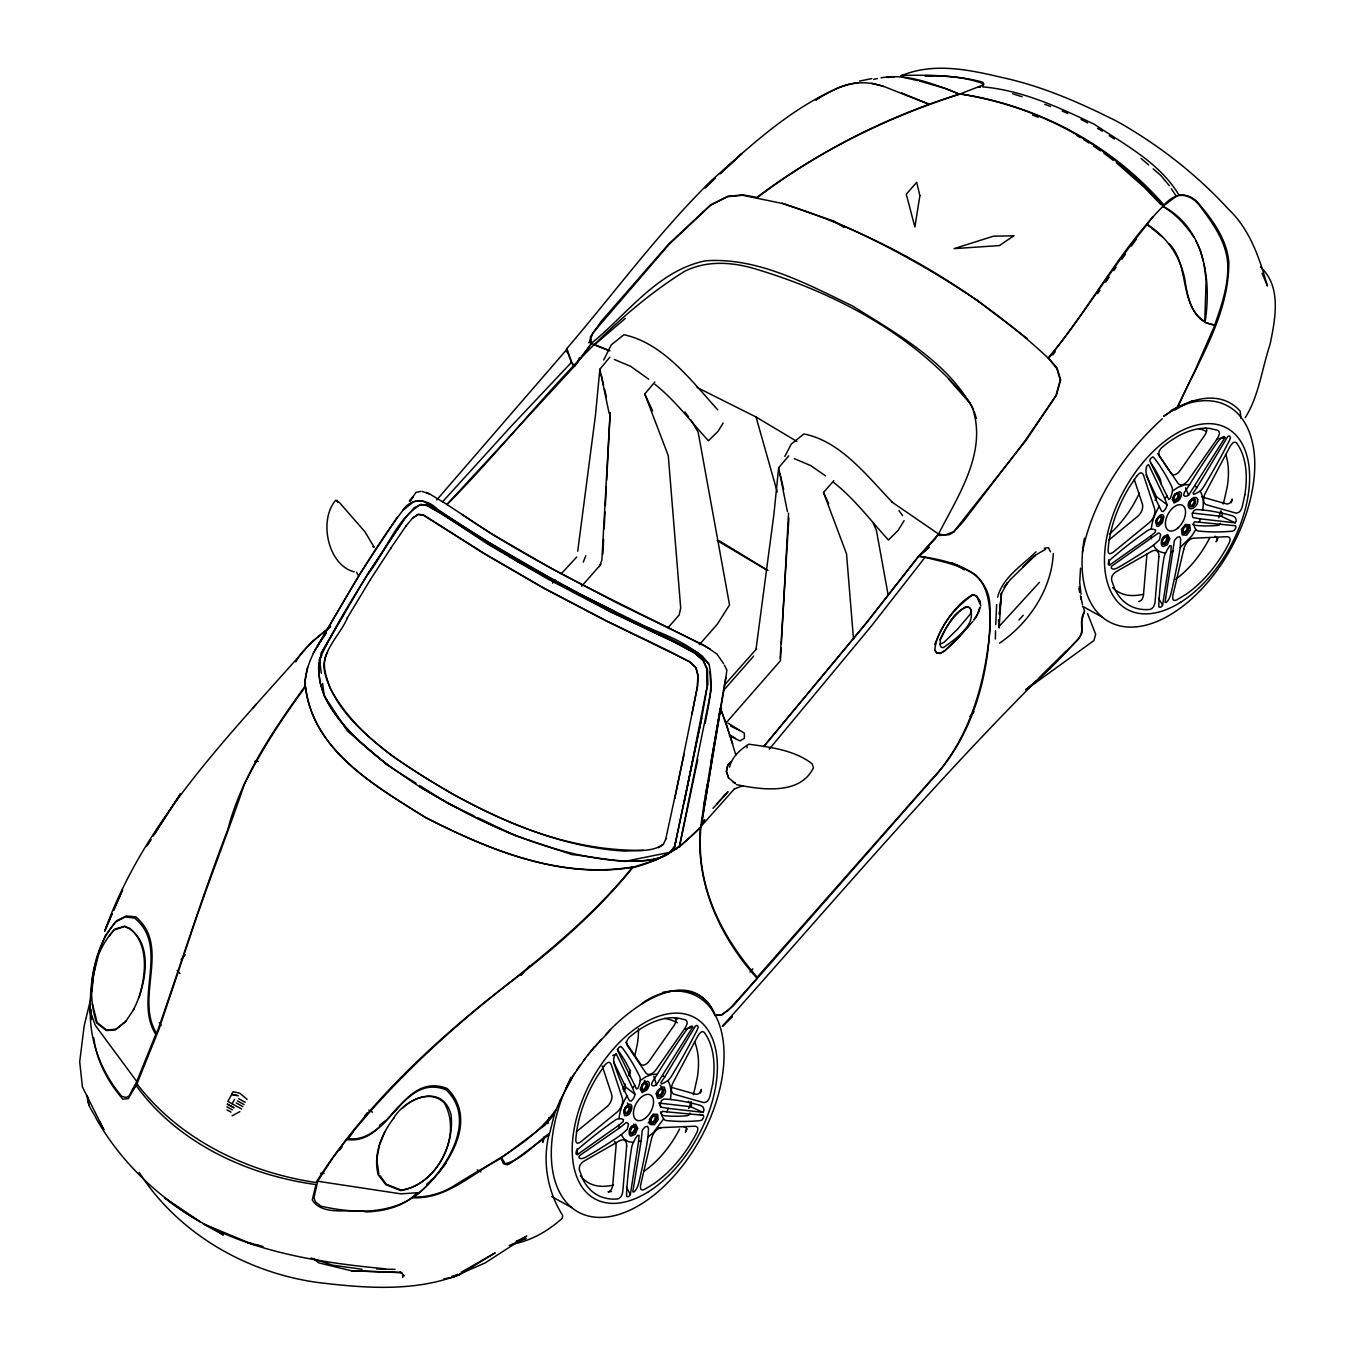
<?xml version="1.0" encoding="UTF-8"?>
<svg xmlns="http://www.w3.org/2000/svg" width="1355" height="1355" viewBox="0 0 1355 1355"><rect width="100%" height="100%" fill="white"/><g stroke="black" fill="none" stroke-linecap="round" stroke-linejoin="round"><path stroke-width="1.5" d="M995.366 639.052L995.519 630.702M88.041 1097.228C86.635 1105.511 93.444 1111.913 96.425 1119.01C120.9 1161.929 157.773 1196.871 200.218 1221.787L164.565 1197.735C226.624 1248.192 307.992 1261.539 385.379 1268.839M402.706 1277.528L402.757 1275.936M90.666 999.262L92.834 979.411M995.739 624.655L996.653 604.499M747.028 747.808L747.096 746.605M602.84 554.144L603.602 539.358M604.144 528.806L605.024 511.919M605.346 505.584L606.329 486.58M606.667 480.246L610.157 412.682L601.857 560.157L599.317 566.61M781.124 648.08L780.429 660.732L726.67 722.232M781.361 643.862L788.559 513.189M1080.528 568.202L1079.715 582.616L1081.053 594.184M780.124 658.428L788.881 518.118M90.108 1006.951L91.53 1019.536M1165.622 552.908A12.432 7.232 -61.1 0 0 1163.86 558.328A388.36 225.591 -61.1 0 0 1158.965 601.501A23.187 13.465 -61.1 0 0 1158.999 607.057L1160.591 607.192A2.845 1.643 -61.1 0 0 1162.624 605.058L1170.822 552.095L1171.245 545.896L1169.822 545.726A30.674 18.818 -67.3 0 0 1167.248 549.74L1165.639 552.908C1160.473 553.009 1155.442 549.74 1153.562 545.116A175.998 97.916 -67.5 0 0 1159.423 539.832L1160.625 534.564A9.366 5.047 -66.7 0 0 1158.389 532.989L1111.507 566.288L1111.303 568.05A7.944 4.607 -61.1 0 0 1114.301 569.015A18.97 11.026 -61.1 0 0 1118.349 567.44A560.157 325.386 -61.1 0 0 1146.652 549.91A193.443 112.363 -61.1 0 0 1153.461 545.201M1180.239 547.488L1180.256 547.268A176.031 113.075 -65.2 0 0 1180.628 538.748L1179.646 536.732L1177.376 537.258A9.366 5.894 -66.4 0 0 1174.362 540.916L1165.046 602.331L1166.282 602.365A7.944 4.607 -61.1 0 0 1169.382 598.063A18.97 11.026 -61.1 0 0 1171.211 592.694A560.157 325.386 -61.1 0 0 1178.833 556.126L1180.239 547.488L1191.621 536.14L1195.838 529.432L1194.585 527.264A30.674 20.088 -60 0 1 1193.349 523.691L1194.568 521.76L1235.489 525.774A2.845 1.643 -61.1 0 1 1235.641 528.264L1234.32 530.482A23.187 13.465 -61.1 0 1 1229.832 531.363A388.36 225.591 -61.1 0 1 1198.802 531.058A12.432 7.232 -61.1 0 1 1196.296 529.941L1195.838 529.432M638.578 1141.588L639.069 1135.439L637.646 1135.27A30.64 18.631 -66.2 0 0 635.038 1139.267L633.378 1142.401A12.432 7.232 -61.1 0 0 631.599 1147.837A388.36 225.591 -61.1 0 0 626.721 1191.011A23.187 13.465 -61.1 0 0 626.755 1196.55L628.33 1196.685A2.845 1.643 -61.1 0 0 630.363 1194.551L638.578 1141.588L641.152 1140.842L642.253 1130.493A9.383 5.827 -65.5 0 1 645.285 1126.852L647.538 1126.327L648.486 1128.309A175.625 111.025 -64.4 0 1 648.012 1136.777L646.572 1145.636A560.157 325.386 -61.1 0 1 638.95 1182.204A18.97 11.026 -61.1 0 1 637.121 1187.573A7.944 4.607 -61.1 0 1 634.038 1191.875L632.785 1191.841L641.152 1140.842M640.238 1080.545L640.254 1080.494A12.432 7.232 -61.1 0 0 639.492 1076.124A388.36 225.591 -61.1 0 0 623.334 1049.261A23.187 13.465 -61.1 0 0 620.539 1046.365L618.744 1047.652A2.845 1.643 -61.1 0 0 617.592 1050.515L636.596 1089.047L638.171 1087.913A30.64 15.989 -58.7 0 0 639.56 1083.577L640.238 1080.545L645.844 1076.785L652.314 1074.363L657.395 1074.125A193.308 112.296 -61.1 0 1 662.476 1065.843A560.157 325.386 -61.1 0 1 684.682 1032.408A18.97 11.026 -61.1 0 1 688.306 1028.106A7.944 4.607 -61.1 0 1 692.066 1026.04L692.71 1027.158L656.43 1084.83A9.383 5.369 -55.6 0 1 652.856 1085.948L651.518 1084.762L652.212 1082.12A175.591 97.865 -56 0 1 657.294 1074.261L657.395 1074.125M1172.498 491.052L1172.498 490.984A12.432 7.232 -61.1 0 0 1171.736 486.631A388.36 225.591 -61.1 0 0 1155.595 459.752A23.187 13.465 -61.1 0 0 1152.8 456.872L1150.988 458.142A2.845 1.643 -61.1 0 0 1149.836 461.005L1168.772 499.504L1170.347 498.369A30.674 15.616 -58.2 0 0 1171.77 494.05L1172.498 491.052L1178.105 487.275L1184.575 484.87L1189.639 484.616A193.308 112.296 -61.1 0 1 1194.72 476.333A560.157 325.386 -61.1 0 1 1216.926 442.899A18.97 11.026 -61.1 0 1 1220.55 438.597A7.944 4.607 -61.1 0 1 1224.327 436.547L1224.971 437.648L1188.555 495.269A9.366 5.352 -54.5 0 1 1184.947 496.353L1183.626 495.185L1184.355 492.559A176.014 97.154 -54.9 0 1 1189.555 484.751L1189.639 484.616M90.141 1005.63L89.701 1010.508L91.496 1017.605L90.904 1009.458M91.886 991.403L93.631 974.533L97.712 957.799M1053.326 553.501C1051.395 589.899 1028.767 623.181 999.448 643.252M609.835 357.195L599.859 369.221L595.438 415.494L577.721 551.214M788.779 455.822L778.634 467.746L773.959 513.884L755.988 649.485M701.467 824.941L720.487 708.157L732.682 743.709M701.297 822.858L704.888 798.315M725.789 677.534L710.799 763.559L720.267 708.394L726.229 723.435L735.765 754.938M703.059 660.342L694.793 653.229L673.926 641.948L610.665 611.969L547.454 578.839L488.545 544.659L440.697 513.02L427.232 505.364L420.778 504.382L414.207 507.786L404.722 518.559L367.798 573.809L321.321 652.941L318.527 668.117L319.899 681.921L324.201 695.674L347.354 730.989L387.53 765.236L415.985 783.207M703.533 807.682L710.46 765.626M705.159 723.265C708.851 703.821 713.628 684.055 709.004 664.357C685.207 635.376 642.558 630.007 612.003 610.19C551.79 580.262 493.085 547.166 437.496 509.26C427.316 498.792 411.243 497.149 402.858 510.361C370.338 553.416 343.984 600.807 316.816 647.351L326.081 632.954M307.45 667.49L304.689 683.36L305.434 687.053C313.124 751.093 375.589 786.34 425.131 817.302C488.681 849.975 559.683 879.192 632.548 867.369L656.396 859.832L677.568 848.315M419.982 786.882C482.465 824.534 551.163 856.377 624.841 861.39C641.542 860.594 663.069 862.593 674.434 847.586L701.619 718.523L707.547 685.105L707.496 669.455L703.279 660.105L695.013 652.975L673.892 641.576L610.631 611.596M705.244 796.3L707.395 784.206M93.461 975.549L95.409 964.692M542.83 1142.146L543.507 1138.403M691.982 714.068L697.334 686.528L697.876 675.62L695.894 667.575L689.627 661.596L606.447 621.149L543.236 588.036L484.328 553.839L423.099 515.052L418.068 514.426L412.648 518.033L406.009 525.943M674.807 798.603L697.554 686.291L698.079 675.383L695.894 667.575L689.407 661.85L669.387 651.179L606.904 621.047L543.457 587.782L484.531 553.585L423.319 514.798L418.068 514.426L412.428 518.288M684.19 753.871L665.779 839.016M697.757 759.494L679.363 847.332M674.434 847.586L701.619 718.523M684.631 800.754L707.327 685.359L707.276 669.709L702.822 660.207L695.013 652.975M979.902 607.159L976.345 616.813L973.839 619.777M979.936 607.531L979.106 611.478L973.94 619.946M543.101 1141.96L544.253 1136.489M549.334 1133.17C542.051 1161.083 547.335 1191.265 562.715 1215.537L562.24 1218.264C548.741 1230.577 531.55 1240.604 513.359 1243.975M317.714 1181.238L313.954 1197.922L315.478 1201.817L320.881 1206.153C355.45 1214.063 396.371 1215.249 423.675 1188.877C448.471 1165.198 476.74 1118.925 446.066 1089.759C401.165 1072.55 389.359 1145.771 346.575 1139.538L332.195 1158.813L317.714 1181.238L400.894 1193.857L418.864 1192.637M90.904 998.245L84.213 1025.633L79.708 1061.71L82.418 1086.964L103.878 1129.731L99.474 1121.279M547.742 1123.397L549.148 1117.672M997.619 597.182C1002.632 577.298 1022.212 565.492 1035.982 551.807M1082.408 552.196C1092.757 500.147 1123.481 454.077 1162.302 418.763M95.849 962.948L98.085 954.242M139.006 997.5C145.679 975.38 149.541 945.18 129.961 928.378L124.152 926.617L114.142 930.089C91.75 953.971 86.297 992.504 96.679 1022.974L106.249 1030.562L115.311 1029.919L125.71 1021.535L133.857 1009.221M547.606 1123.685L549.097 1118.011M668.286 1108.373L660.901 1107.17A9.383 5.979 -58.8 0 1 660.325 1103.224L661.613 1100.362L663.899 1099.074A175.625 110.636 -57.6 0 1 670.251 1099.464L676.28 1100.158A560.157 325.386 -61.1 0 1 699.874 1105.24A18.97 11.026 -61.1 0 1 702.805 1106.967A7.944 4.607 -61.1 0 1 703.889 1110.592L702.906 1112.336L668.286 1108.373L666.914 1111.845L662.392 1111.303L661.172 1113.251A30.64 19.698 -60.2 0 0 662.341 1116.706L664.052 1119.433A12.432 7.232 -61.1 0 0 666.558 1120.568A388.36 225.591 -61.1 0 0 697.571 1120.856A23.187 13.465 -61.1 0 0 702.076 1119.992L703.397 1117.773A2.845 1.643 -61.1 0 0 703.228 1115.284L699.332 1114.335M1200.53 518.88L1193.01 517.593A9.366 6.081 -58.3 0 1 1192.417 513.647L1193.721 510.784L1196.059 509.514A176.031 112.617 -56.8 0 1 1202.512 509.971L1208.524 510.666A560.157 325.386 -61.1 0 1 1232.135 515.73A18.97 11.026 -61.1 0 1 1235.049 517.458A7.944 4.607 -61.1 0 1 1236.15 521.099L1235.15 522.827L1200.53 518.88L1199.158 522.336M635.004 1054.766L637.273 1044.468A77.15 44.817 -61.1 0 0 638.459 1028.614M675.908 841.116L674.197 847.451L670.454 852.244L665.627 855.649M940.031 639.526C945.621 627.077 954.072 614.611 965.421 606.837L968.639 607.04L970.773 609.123L971.433 611.715L970.078 614.408L957.629 629.076L943.842 642.507L939.828 644.133M1241.011 418.593L1240.113 411.09C1219.077 387.649 1185.185 400.081 1163.928 416.324M554.263 1114.352L559.801 1101.039M295.78 661.934C303.537 647.622 317.561 637.561 329.943 627.196M1220.432 523.352L1219.5 524.91A16.226 9.434 -61.1 0 1 1216.367 525.52A271.847 157.908 -61.1 0 1 1194.653 525.3A8.706 5.064 -61.1 0 1 1192.891 524.521M112.042 914.219L104.758 930.987C142.698 824.518 223.321 741.676 296.948 658.682M934.696 644.59C942.419 625.231 954.581 605.16 972.687 594.54L976.532 595.946L979.377 600.062L980.004 603.483M98.779 952.413L105.063 936.051L116.547 920.79L126.184 915.946L135.737 916.861C171.272 946.18 134.23 998.33 156.672 1033.391C180.486 965.573 201.827 896.959 227.674 829.921C241.495 776.788 272.88 730.802 304.621 686.833C305.18 667.033 314.106 648.842 326.047 633.429M583.277 562.122L585.8 555.686M1084.576 611.63C1078.275 620.065 1085.762 631.701 1077.919 639.17C1061.812 657.124 1044.908 674.756 1025.955 689.763L1093.892 640.593L1095.67 634.309L1087.574 613.696M136.753 1081.476L155.808 1034.373C133.332 999.431 170.188 946.993 134.636 918.097L125.321 916.929L115.446 922.027C94.748 946.467 89.752 980.444 90.26 1011.508C89.887 1042.571 101.828 1072.754 121.764 1096.398L126.167 1097.465L129.064 1096.009L136.753 1081.476L95.358 1025.447L90.26 1011.508M384.668 1132.17L379.569 1144.653L376.758 1159.186L378.841 1174.074M603.686 360.024L611.291 344.831L623.944 334.719C663.476 343.205 691.761 381.161 717.777 409.871M104.758 930.987L111.991 913.812M113.6 909.984L122.543 890.015L113.651 910.492M577.992 361.124L579.381 357.822M729.566 767.201C732.09 756.581 740.135 749.705 748.824 744.217C770.267 747.164 794.674 750.06 812.153 763.864L813.474 767.726C800.144 795.571 760.866 789.677 736.273 784.579M133.417 1009.712C146.154 985.695 155.148 939.777 124.592 926.126L114.548 929.225L109.315 935.814M327.588 652.229C320.83 663.408 326.233 676.958 330.163 688.12C356.28 737.069 405.822 766.253 452.028 793.844C505.754 822.824 563.561 847.536 625.18 851.109C637.866 850.127 652.873 852.244 663.543 844.046M665.982 838.762L663.323 844.301L658.513 847.705M559.581 1101.293L574.655 1073.295M784.833 456.432L791.286 444.05L803.922 433.939C840.964 441.374 866.76 475.774 891.912 501.757M241.596 1109L227.894 1101.463L233.162 1091.707L239.784 1093.197L247.135 1099.413M232.128 1103.783L234.601 1099.345M679.617 1128.986L679.177 1129.799A77.15 44.817 -61.1 0 1 644.065 1171.245M1209.541 538.206L1209.1 539.019A77.15 44.817 -61.1 0 1 1175.598 579.33M565.628 1088.963L572.504 1076.564L585.343 1058.289M344.492 612.9L321.321 652.941M347.422 617.778C339.732 636.443 318.306 653.127 325.505 675.366C335.837 710.189 364.647 734.546 392.273 756.056C466.323 806.496 551.79 851.922 643.523 850.296M319.78 658.937L321.796 655.464M556.16 1109.372C531.516 1144.467 488.986 1163.301 453.62 1186.048C441.696 1193.501 427.774 1197.159 413.749 1197.142C443.712 1174.412 481.245 1122.363 447.167 1088.522C402.045 1071.043 389.85 1144.602 347.456 1138.539C394.153 1080.562 449.064 1030.003 507.702 984.289C553.246 949.838 596.556 912.084 632.717 867.691C658.75 861.34 682.547 847.146 700.349 827.109C695.454 883.799 719.742 936.847 757.038 978.31L728.905 1009.678L721.622 1014.692L714.966 1014.912C691.067 961.389 630.177 1007.188 605.482 1034.797M409.955 501.367L415.883 492.475L420.558 491.408M347.202 618.015L369.813 580.584M664.661 1077.106L695.335 1026.26A2.845 1.643 -61.1 0 1 697.469 1025.667L698.232 1027.158A23.187 13.465 -61.1 0 1 695.488 1033.255A388.36 225.591 -61.1 0 1 671.436 1076.243A12.415 7.215 -61.1 0 1 667.812 1080.629L665.119 1082.272A30.64 18.055 -55.6 0 1 661.494 1083.966L660.867 1082.628L664.661 1077.106L662.917 1075.735M1196.905 487.597L1227.596 436.767A2.845 1.643 -61.1 0 1 1229.713 436.158L1230.492 437.665A23.187 13.465 -61.1 0 1 1227.732 443.763A388.36 225.591 -61.1 0 1 1203.68 486.75A12.415 7.215 -61.1 0 1 1200.073 491.137L1197.346 492.763A30.674 18.123 -54.4 0 1 1193.67 494.423L1193.044 493.085L1196.905 487.597L1195.161 486.242M723.147 423.014L718.235 431.093L708.445 440.782C691.186 422.066 675.366 400.487 654.905 384.312M904.107 520.608L898.23 530.296L888.44 540.001C870.842 520.777 854.514 498.809 833.528 482.329M367.137 1112.845L364.461 1116.351M663.577 1118.942L653.5 1132.441L647.995 1136.997M146.459 846.57L150.947 839.524L147.627 844.809M153.2 836.001L158.823 827.194M313.208 653.364L360.193 573.555L397.235 517.22M154.453 834.206L180.605 793.624L159.941 825.432M1245.211 417.679C1259.066 395.779 1261.895 368.628 1270.075 344.356C1275.191 319.255 1282.05 286.701 1260.455 267.02M367.899 574.012C385.989 551.841 395.338 519.812 420.575 504.636L427.232 505.364M369.593 580.821L391.07 547.843M393.899 1117.977C381.551 1133.898 372.93 1154.528 378.197 1174.819L385.802 1184.66L400.741 1190.588C437.004 1184.744 462.834 1135.761 444.423 1103.139C432.516 1090.555 413.021 1097.686 402.418 1108.339M411.005 499.944L413.089 496.777L409.43 500.706M576.807 1070.01L580.042 1065.098M701.043 824.788L704.397 819.758M701.365 824.738L704.702 819.707M938.117 534.598L918.978 556.041L928.175 548.148M404.942 518.321C374.454 563.663 343.289 609.479 319.678 658.75C312.023 704.566 356.636 739.745 387.852 765.185M390.85 548.081L406.229 525.706M1097.584 293.645L1099.972 290.241M1105.714 282.06L1109.152 277.165M1113.742 270.627L1116.046 267.358M574.689 366.257L591.373 343.459L608.192 350.2M588.68 342.764L590.983 339.58M1121.906 259.144L1125.497 254.198M1131.459 245.949L1136.235 239.344M673.621 847.451L670.132 852.278L624.841 861.39M632.565 1088.031L616.288 1054.004L614.916 1055.071A7.944 4.607 -61.1 0 0 613.68 1059.966A18.97 11.026 -61.1 0 0 614.357 1064.352A560.157 325.386 -61.1 0 0 624.232 1090.098A194.121 112.77 -61.1 0 0 627.009 1095.924L627.043 1095.975A175.574 90.311 -61.3 0 0 629.567 1100.853L631.21 1101.073L633.208 1098.888A9.383 4.844 -60 0 0 635.038 1094.366L632.565 1088.031L635.004 1085.423M1164.809 498.538L1148.549 464.511L1147.16 465.561A7.944 4.607 -61.1 0 0 1145.923 470.473A18.97 11.026 -61.1 0 0 1146.601 474.86A560.157 325.386 -61.1 0 0 1156.476 500.588A194.121 112.77 -61.1 0 0 1159.27 506.414A175.981 88.024 -61.3 0 0 1161.709 511.292L1163.318 511.496L1165.3 509.294A9.366 4.709 -59.7 0 0 1167.146 504.788L1164.809 498.538L1167.248 495.913M339.715 1150.073L342.121 1146.855M348.1 1138.827L352.91 1132.39M1052.75 354.959L1055.223 351.758M566.763 349.488L436.716 499.927M438.241 1173.261L446.218 1162.946M587.884 1055.02L601.264 1039.302M583.903 1060.118L594.235 1046.822M734.546 788.712L701.009 826.364C695.352 884.493 720.166 934.611 757.174 977.209L930.834 780.209C970.248 739.22 985.492 681.768 990.268 626.603C990.031 608.683 989.54 588.358 975.786 574.96C960.576 565.069 942.386 561.698 925.042 557.328L871.587 625.79L769.234 749.196M1152.817 216.851L1147.008 224.269C1168.129 237.701 1182.288 259.195 1185.591 284.16C1188.369 301.166 1194.212 323.354 1215.029 324.827L1194.975 370.559L1176.97 407.686L1163.843 416.019M972.839 621.386L957.545 638.899L945.129 650.62L940.556 653.483L936.966 653.229L934.713 650.231C937.169 628.144 955.089 607.159 972.721 594.93L976.532 595.946L979.953 603.805M567 352.181L566.83 348.557C614.78 292.443 658.53 232.654 711.223 180.706C749.196 147.001 786.899 111.567 833.461 90.057C848.891 81.791 867.183 80.521 883.612 86.517M749.993 972.06L752.702 968.825M668.151 627.534L679.16 614.984L680.701 607.989L668.269 455.636L644.743 393.949L654.888 382.025M181.096 959.628L185.245 954.869M853.531 639.475L846.536 553.907L823.501 492.492L833.833 480.652M521.116 975.431L523.894 972.246M526.655 969.079L529.432 965.912M699.4 644.624L717.388 624.096L729.532 604.906L698.147 432.126L691.033 420.067M969.858 624.401L957.511 638.51L944.875 650.485L940.522 653.093L936.932 652.856L934.679 649.858M581.668 586.224L601.027 564.171M723.435 690.576L753.702 656.074M132.502 1089.979L137.566 1084.271M724.417 685.122L756.632 648.74M393.458 1118.468C405.365 1097.787 442.492 1082.51 450.995 1114.674C454.941 1146.228 434.616 1185.168 401.182 1190.097L386.226 1184.168L380.078 1175.767M93.766 1037.761C96.459 1060.609 107.96 1082.086 122.915 1099.227L128.335 1098.6L135.991 1085.355C177.386 1142.807 247.084 1175.192 315.986 1184.575L312.26 1199.971C323.049 1216.926 349.844 1207.932 366.358 1211.912C384.278 1211.268 404.349 1206.56 416.832 1192.942M969.926 716.405L974.059 711.731M297.389 658.191L312.04 641.66L330.569 626.433M252.521 708.36L256.163 704.312M442.746 501.604L510.632 426.825L571.437 362.412L566.39 349.048M447.015 504.399L574.147 366.544L571.437 362.412M716.795 803.888L727.703 791.879M713.018 808.342L728.025 791.828M447.048 504.483C524.859 426.402 589.815 330.586 684.394 271.44C705.159 260.871 728.973 261.786 750.975 267.646C834.003 291.647 916.014 335.058 970.57 403.417M998.466 627.128L1039.454 582.345M1018.977 619.946L1023.245 615.289M552.535 583.158L555.381 580.076M561.072 573.927L576.739 557.007M392.459 1113.353L398.031 1107.34M594.913 1046.771L610.58 1029.986M730.464 762.357L727.889 765.05L726.449 771.554L728.6 777.956L735.443 783.41M434.125 1177.495L426.791 1184.236M1036.439 680.904L1025.718 689.627M1083.339 607.226L1084.457 611.037L1081.493 621.657L1081.883 633.107L1078.275 639.492L1066.775 650.688C945.062 769.284 835.493 899.618 722.503 1026.142L732.259 1016.572L722.503 1026.142M1039.251 678.093L1066.775 650.688M715.508 178.047L705.007 187.888L712.696 180.723M720.013 173.813L741.93 153.522L720.386 173.576M730.616 762.289L727.787 764.847L726.348 771.351L728.6 777.956M594.625 344.729L625.349 318.374M402.858 510.361L413.749 501.604L420.202 500.622L424.284 501.74L486.445 540.984L547.081 576.129L579.872 594.117L696.724 651.907L702.449 656.21L709.004 664.357M549.351 1134.508L509.937 1163.657L507.244 1164.809L503.332 1163.606L501.079 1158.288C472.827 1172.922 446.727 1199.632 412.631 1197.701M929.479 547.098L918.538 556.532L866.15 623.385L763.695 746.605L866.031 623.181L918.436 556.329L925.042 557.328M1151.157 535.699L1155.307 532.142L1155.612 530.059A30.674 16.04 -65.7 0 0 1153.173 529.263L1151.276 529.161A12.432 7.232 -61.1 0 0 1147.126 530.872A388.36 225.591 -61.1 0 0 1113.082 557.244A23.187 13.465 -61.1 0 0 1108.61 561.563L1108.271 563.849A2.845 1.643 -61.1 0 0 1109.694 565.018L1151.157 535.699L1151.377 538.697M239.852 1111.625L232.078 1115.826M618.913 1125.192L623.131 1121.686L623.436 1119.62A30.64 16.345 -64.9 0 0 620.963 1118.79L619.015 1118.671A12.432 7.232 -61.1 0 0 614.882 1120.365A388.36 225.591 -61.1 0 0 580.838 1146.753A23.187 13.465 -61.1 0 0 576.366 1151.056L576.01 1153.359A2.845 1.643 -61.1 0 0 577.433 1154.528L618.913 1125.192L619.133 1128.19L579.263 1155.798L579.042 1157.543A7.944 4.607 -61.1 0 0 582.04 1158.525A18.97 11.026 -61.1 0 0 586.105 1156.933A560.157 325.386 -61.1 0 0 614.408 1139.403A193.443 112.363 -61.1 0 0 621.2 1134.694L621.301 1134.626A175.591 98.492 -66.4 0 0 627.263 1129.392L628.534 1124.142A9.383 5.115 -65.8 0 0 626.264 1122.567L619.133 1128.19M1108.729 540.137L1137.827 516.272A8.858 5.149 -61.1 0 0 1142.35 503.941L1134.22 479.365M576.349 1131.798L607.074 1106.595A8.858 5.149 -61.1 0 0 611.596 1094.264L602.23 1065.928M126.151 1021.043L115.971 1029.173L106.689 1030.071L97.103 1022.483L92.411 1003.818M1192.129 513.02L1221.431 516.374L1222.176 515.069A5.962 3.455 -61.1 0 0 1221.837 513.054M659.123 1102.716A7.114 4.133 -61.1 0 0 659.292 1103.122L690.694 1106.713L691.44 1105.409A5.962 3.455 -61.1 0 0 690.61 1102.682A14.228 8.265 -61.1 0 0 690.288 1102.377M816.049 100.016C828.684 91.869 842.861 84.484 858.003 82.807M379.468 1125.328L385.481 1120.873M757.293 197.661C818.03 151.303 887.491 117.191 960.187 94.054C1038.353 106.164 1111.202 145.442 1162.726 205.706M815.947 99.813L819.69 97.306M457.634 1274.31L452.265 1277.392L443.966 1278.815M461.208 1272.277L495.202 1252.833L459.972 1274.428L452.265 1277.392L485.141 1262.911L526.807 1236.048L516.103 1241.502M641.491 1003.92C663.899 986.338 704.414 982.697 714.949 1015.556M1173.413 551.35L1170.822 552.095M1192.485 400.623L1174.802 409.837L1177.529 407.77C1198.193 360.904 1229.188 314.851 1228.816 261.938C1226.682 238.649 1212.048 219.239 1197.38 201.997C1192.908 197.339 1186.929 194.968 1180.527 194.73L1179.07 195.239C1159.694 162.668 1124.972 144.917 1094.586 124.44C1058.933 107.265 1022.348 90.328 982.392 86.839L983.882 84.078L982.731 82.232C964.167 76.845 944.367 75.897 925.126 75.592M509.243 1245.516L526.113 1238.402L516.492 1241.299M612.731 1055.477L616.288 1054.004M1045.569 549.266L1035.745 555.008L1022.839 566.797L1035.322 555.194L1010.305 579.652L1004.123 587.376L1007.51 582.582L1001.599 593.168L999.346 614.425L1001.413 593.151L999.109 627.941L998.5 619.591M664.289 856.174C634.123 866.878 602.111 857.563 571.488 854.531M734.461 788.864L743.065 785.714M900.736 75.965C933.476 61.957 969.282 69.766 1002.497 77.608C1041.961 86.127 1079.003 102.353 1114.962 120.341L1119.721 122.848C1160.032 145.984 1196.855 174.778 1228.308 209.026C1250.157 229.706 1259.32 257.857 1267.433 285.99L1262.047 273.219M685.63 1029.038L692.71 1027.158M451.825 1276.258L459.972 1274.428C414.444 1292.399 363.97 1288.097 316.443 1282.321C245.306 1272.023 178.301 1233.372 139.108 1172.346M859.51 81.114L871.739 78.59M873.619 79.318L877.363 78.59M881.106 77.845C907.986 72.95 934.814 84.569 959.476 94.037C886.695 116.699 817.793 151.625 756.801 197.39L743.133 194.9L727.686 196.289L710.63 204.825L668.574 244.137L601.027 321.558L590.424 336.751L590.255 342.984L591.627 343.594L574.368 366.307L571.658 362.158L566.83 348.557M1219.009 438.715L1224.971 437.648M1044.282 548.233L1048.38 547.657L1050.548 551.824M715.169 1015.302L722.063 1014.844L732.835 1006.274L931.054 780.599C975.143 734.224 991.911 666.829 989.878 604.245C987.422 568.033 947.619 560.547 918.656 556.075L935.289 538.816L937.863 534.463L939.438 535.462L949.432 534.632L953.818 532.058L963.473 521.353L1025.125 440.663L1055.935 395.525L1060.237 379.959L1056.832 368.543L1048.025 357.771M1151.225 529.161L1151.276 529.161A34.502 20.037 -61.1 0 1 1159.27 506.414L1159.287 506.482M618.964 1118.671L619.015 1118.671A34.502 20.037 -61.1 0 1 627.009 1095.924M658.937 1127.699L694.624 1126.242A9.451 5.488 -61.1 0 1 697.706 1127.8A6.673 3.879 -61.1 0 1 696.25 1133.695A93.173 54.132 -61.1 0 1 653.855 1183.762L644.997 1189.097A7.554 4.387 -61.1 0 1 640.983 1189.419A9.079 5.268 -61.1 0 1 640.847 1184.016L651.501 1138.81A10.264 5.962 -61.1 0 1 661.376 1127.682M901.414 75.355C928.497 75.203 957.528 74.339 983.12 83.603L982.29 85.314L959.255 94.274L946.23 88.702L919.622 81.097M886.543 77.387L894.08 77.184M924.906 75.829L933.324 75.643M254.655 761.375L258.314 761.442M376.707 1268.958L395.084 1269.364M313.208 1258.609L318.798 1262.86L351.301 1270.753L400.843 1272.43M320.491 1173.311L324.031 1173.43M351.301 1270.753L401.927 1272.701M666.914 1111.845L703.228 1115.284M362.056 1269.262L332.805 1265.214L311.074 1258.016M633.378 1142.401L628.635 1141.74L624.028 1138.844L621.2 1134.694M420.575 504.636L427.011 505.618L440.714 513.409L517.915 561.749M258.991 1245.397L247.372 1242.62L253.402 1243.907M262.989 1246.414L252.792 1244.381L204.893 1224.514M962.694 94.24C1040.267 106.605 1112.726 145.9 1164.267 205.35L1176.919 195.781L1176.445 196.526L1171.381 188.802M901.634 76.998L917.775 80.572M421.947 491.408L429.518 493.864L442.628 501.824M664.746 1018.35L669.268 1019.485A109.298 63.482 -61.1 0 1 677.415 1022.771M614.323 359.448L630.752 366.392L648.706 379.214M794.318 458.651L810.747 465.612L825.483 475.842M871.655 83.282L883.511 86.33L929.361 104.437M354.129 571.81C327.978 565.221 318.374 520.388 335.617 500.351L339.343 502.451L364.935 531.787L374.183 547.268L372.761 546.573M237.04 1095.365L231.705 1094.4L238.328 1095.89M1201.8 496.929L1226.139 503.806A7.825 4.539 -61.1 0 0 1229.984 502.959A6.521 3.777 -61.1 0 0 1232.186 499.046A113.854 66.141 -61.1 0 1 1231.322 502.62M671.047 1087.269L695.386 1094.146A7.825 4.539 -61.1 0 0 699.231 1093.282A6.521 3.777 -61.1 0 0 701.45 1089.369A113.854 66.141 -61.1 0 1 700.569 1092.943M782.174 203.25C880.259 234.737 972.602 287.785 1048.126 357.974C1089.183 309.55 1118.417 251.607 1162.996 206.231C1204.476 228.284 1211.658 279.418 1205.137 321.796C1178.765 305.366 1189.961 265.699 1169.433 243.934M1012.659 93.766L1022.077 96.747M571.81 854.48L515.035 835.527L477.807 817.692M1198.718 428.519L1199.209 428.705A109.298 63.482 -61.1 0 1 1206.052 431.313M1032.595 115.158L1038.218 117.224M1044.79 104.318L1050.599 106.503M929.242 104.233L901.6 92.987M594.726 344.932L609.936 350.86M739.864 730.616L730.464 725.958M978.496 86.635L980.258 87.364M733.123 782.292L735.342 783.207M832.41 220.95C883.968 243.036 933.121 270.61 979.546 302.046M515.357 835.476C482.278 822.028 450.775 805.243 420.084 787.069C383.126 762.475 345.051 736.155 324.201 695.674L322.625 683.445M1062.151 110.991L1067.808 113.532M690.694 1106.713L702.906 1112.336M647.029 629.177L674.146 641.711M1221.431 516.374L1235.15 522.827M426.131 492.39L429.62 494.05M474.081 815.913L448.014 803.43L419.559 785.46M697.012 387.428L756.039 417.001L796.926 441.459M202.962 1223.717L223.389 1235.032L220.052 1232.593M610.885 611.732L517.661 561.614M238.666 1098.668L245.221 1102.293M237.447 1100.904L244.019 1104.528M236.329 1102.987L242.884 1106.612M226.912 1106.849L232.281 1109.813M226.963 1109.88L231.028 1112.133M1081.019 119.46L1087.726 122.949M729.38 735.68L739.949 740.931L744.386 738.306L744.352 733.14L728.042 723.147M975.6 299.201L1027.005 338.344M1082.543 606.278L1102.411 617.236M551.536 1196.465L571.674 1207.559M368.848 1110.135L372.54 1112.184M477.231 1169.89L480.906 1171.923M956.071 564.544L963.405 568.71M951.769 562.562L964.472 569.862M1097.601 128.386L1102.445 131.215M1076.802 135.432L1080.325 137.499M766.795 570.099L717.202 540.577M723.502 663.543L716.947 654.025L704.278 645.454L618.27 603.619L552.857 569.269L491.73 533.87L442.526 501.621M719.437 540.916L767.929 570.438M710.088 648.91C626.688 605.634 539.9 567.864 462.038 514.51M731.056 735.528L735.46 738.39M1109.237 135.602L1114.42 139.023M1083.848 139.565L1088.844 142.936M1093.841 146.323L1100.514 150.812M940.285 535.191L891.692 501.892M843.996 227.42L834.07 221.136L782.275 203.453L742.455 195.256L727.72 196.661L710.664 205.215L669.065 244.408L592.931 332.907L590.357 339.58L591.813 342.967C627.653 313.767 657.666 270.492 705.599 260.787C757.851 257.145 806.936 284.059 852.634 305.993C896.366 333.635 946.772 361.006 972.399 407.855C987.71 452.35 957.765 496.049 938.541 534.09L944.943 535.039L953.649 531.736L1025.616 440.934L1056.392 395.423L1060.694 379.84L1057.019 367.916L1048.618 358.245C1083.39 315.105 1112.082 267.358 1147.109 224.473L1162.133 236.735M1146.025 474.944L1156.408 496.675L1167.146 504.788M1103.834 153.064L1113.2 160.28M1116.334 162.668L1144.06 187.142L1160.862 204.588M613.544 1061.659L625.654 1086.998L635.021 1094.366M1141.012 158.366L1148.617 164.92M1153.173 168.85L1160.778 175.405L1169.348 185.703M177.115 970.57L180.063 973.584M400.25 1271.735L404.146 1275.902L402.706 1274.14M948.652 379.01L970.366 403.722M684.817 411.886L688.543 416.798M898.941 510.564L902.633 515.611M1193.857 237.176C1185.659 224.981 1175.666 213.853 1162.776 206.468C1176.072 190.191 1191.062 192.546 1202.021 208.806C1213.826 224.913 1225.784 241.817 1227.63 262.328C1228.985 284.076 1221.719 305.095 1214.588 325.319L1204.714 322.287L1206.136 280.079L1203.934 263.666M1157.627 453.552L1171.076 473.437A8.858 5.149 -61.1 0 0 1180.324 470.219L1204.561 435.497A7.825 4.539 -61.1 0 0 1206.814 430.297A6.521 3.777 -61.1 0 0 1205.357 427.824M625.756 1042.232L640.322 1063.76A8.858 5.149 -61.1 0 0 649.587 1060.559L673.808 1025.82A7.825 4.539 -61.1 0 0 676.06 1020.637A6.521 3.777 -61.1 0 0 674.621 1018.147A113.854 66.141 -61.1 0 1 677.551 1019.079M1158.525 598.402L1162.624 605.058M159.246 1022.517L161.16 1025.65M626.552 1187.42L630.363 1194.551M356.568 572.25L358.194 575.316M724.315 665.102L726.873 669.98L725.907 677.737L700.958 826.94L679.262 847.129L711.121 690.237L709.952 671.792M1195.703 240.343L1200.411 250.404L1203.426 261.769M644.743 393.949L652.67 410.921M823.501 492.492L828.735 503.772M971.281 404.976L973.449 409.667M873.281 523.386L876.414 530.398L888.135 594.93M337.903 502.434L336.972 500.266L337.226 501.435M1185.574 487.834L1188.555 495.269M659.292 1103.122L660.901 1107.17M974.16 411.226L976.345 418.475M653.838 1076.175L656.43 1084.83M756.039 417.001L777.279 492.001M601.264 375.149L603.602 385.023M604.533 388.97L606.413 396.88M1080.426 596.014L1081.273 599.638M86.754 1095.297L89.142 1105.561M779.989 473.657L783.647 489.426M979.648 600.57L980.834 605.837M609.157 413.394L599.859 369.221M1080.765 596.454L1082.51 604.686M787.424 511.665L778.634 467.746M1108.746 559.7L1109.694 565.018M319.458 658.987L321.304 673.266M1079.224 586.563L1079.901 592.338M1079.173 588.595L1079.579 592.389M577.213 1148.617L577.433 1154.528M707.022 669.573L707.547 685.105M625.062 1108.153A3.54 2.066 -61.1 0 1 628.991 1107.187A3.54 2.066 -61.1 0 1 626.637 1112.455A3.54 2.066 -61.1 0 1 624.316 1109.813M689.847 1112.98A1.982 1.152 -61.1 0 1 689.695 1113.691L688.763 1115.233A16.226 9.434 -61.1 0 1 685.613 1115.842A271.847 157.908 -61.1 0 1 663.899 1115.639A8.706 5.064 -61.1 0 1 661.511 1114.047A22.883 13.296 -61.1 0 1 660.529 1111.862M633.818 1126.411A3.54 2.066 -61.1 0 1 633.581 1131.357A3.54 2.066 -61.1 0 1 629.838 1131.577A3.54 2.066 -61.1 0 1 632.633 1126.479M687.171 1128.732A113.854 66.141 -61.1 0 1 685.393 1132.221A5.759 3.354 -61.1 0 0 686.189 1127.987A8.164 4.742 -61.1 0 0 683.53 1126.632M580.414 1175.7A77.15 44.817 -61.1 0 0 604.703 1186.252L605.295 1186.235A109.298 63.482 -61.1 0 0 613.561 1185.066M653.872 1115.555A3.54 2.066 -61.1 0 1 654.634 1119.687A3.54 2.066 -61.1 0 1 650.688 1121.618M651.382 1117.147A3.54 2.066 -61.1 0 1 652.602 1115.961M611.376 1191.536A113.854 66.141 -61.1 0 1 607.989 1191.858A5.759 3.354 -61.1 0 0 611.274 1189.707A8.164 4.742 -61.1 0 0 612.748 1184.981L616.051 1146.228A8.858 5.149 -61.1 0 0 614.391 1141.367M693.269 1094.721A109.298 63.482 -61.1 0 0 695.03 1087.862L697.3 1077.564A77.15 44.817 -61.1 0 0 694.488 1041.639M691.169 1101.632A109.298 63.482 -61.1 0 1 688.746 1108.559M627.28 1102.987A6.064 3.523 -61.1 0 1 628.195 1104.833M667.812 1080.629A34.603 20.088 -61.1 0 1 670.42 1099.481M650.349 1121.432A5.098 2.964 -61.1 0 1 648.537 1122.042M623.927 1091.3A2.693 1.558 -61.1 0 0 624.401 1090.589A7.114 4.133 -61.1 0 0 625.654 1086.998M644.777 1080.375A6.064 3.523 -61.1 0 1 645.268 1082.645M641.559 1085.931A3.54 2.066 -61.1 0 1 645.336 1083.187A3.54 2.066 -61.1 0 1 645.183 1087.76A3.54 2.066 -61.1 0 1 641.474 1088.929M630.566 1070.281A109.298 63.482 -61.1 0 1 628.703 1075.464M625.231 1084.068A109.298 63.482 -61.1 0 1 622.927 1089.166M650.383 1122.194A6.064 3.523 -61.1 0 1 648.232 1122.922M617.287 1049.431A16.226 9.434 -61.1 0 1 618.168 1050.582A271.847 157.908 -61.1 0 1 629.482 1069.383A8.706 5.064 -61.1 0 1 629.94 1073.16A22.883 13.296 -61.1 0 1 629.364 1076.395M688.425 1101.378A14.228 8.265 -61.1 0 1 688.831 1101.513M644.184 1081.087A5.098 2.964 -61.1 0 1 644.59 1082.984M658.022 1091.012A3.54 2.066 -61.1 0 1 661.545 1088.963A3.54 2.066 -61.1 0 1 661.579 1093.095A3.54 2.066 -61.1 0 1 658.073 1095.145M660.122 1085.321A6.064 3.523 -61.1 0 1 661.24 1086.913M633.581 1124.04A6.064 3.523 -61.1 0 1 633.835 1126.462M662.51 992.402A123.119 71.51 -61.1 0 1 716.355 1101.412A123.119 71.51 -61.1 0 1 592 1216.773A123.119 71.51 -61.1 0 1 571.082 1077.242M1160.456 516.848A3.54 2.066 -61.1 0 1 1160.117 521.167A3.54 2.066 -61.1 0 1 1156.628 522.776M1156.205 520.117A3.54 2.066 -61.1 0 1 1156.95 518.457M1164.521 536.783A3.54 2.066 -61.1 0 1 1166.113 540.594A3.54 2.066 -61.1 0 1 1161.845 542.288M1161.692 540.865A3.54 2.066 -61.1 0 1 1162.2 539.188M1217.908 538.392A113.854 66.141 -61.1 0 1 1216.146 541.881A5.759 3.354 -61.1 0 0 1216.926 537.647A8.164 4.742 -61.1 0 0 1214.808 536.326M1112.641 587.545A77.15 44.817 -61.1 0 0 1134.643 595.472L1135.236 595.455A109.298 63.482 -61.1 0 0 1143.501 594.286M1138.725 601.518A5.759 3.354 -61.1 0 0 1142.028 599.367A8.164 4.742 -61.1 0 0 1143.501 594.659L1146.787 555.889A8.858 5.149 -61.1 0 0 1146.72 553.839M1223.192 503.958A109.298 63.482 -61.1 0 0 1224.954 497.082L1227.24 486.784A77.15 44.817 -61.1 0 0 1225.801 454.569M1221.092 510.869A109.298 63.482 -61.1 0 1 1218.67 517.779M1200.073 491.137A34.603 20.088 -61.1 0 1 1202.681 509.988M1156.408 496.675A7.114 4.133 -61.1 0 1 1155.154 500.266M1109.322 534.209A77.15 44.817 -61.1 0 0 1136.472 498.979L1136.913 498.166A109.298 63.482 -61.1 0 0 1139.436 493.135M1193.433 499.267A3.54 2.066 -61.1 0 1 1192.773 504.382A3.54 2.066 -61.1 0 1 1189.216 504.043A3.54 2.066 -61.1 0 1 1192.298 499.148M1176.885 493.372A3.54 2.066 -61.1 0 1 1177.647 496.98A3.54 2.066 -61.1 0 1 1174.226 499.843A3.54 2.066 -61.1 0 1 1173.447 496.235M1174.395 494.66A3.54 2.066 -61.1 0 1 1175.649 493.61M1221.617 512.664A5.962 3.455 -61.1 0 0 1221.363 512.342A14.228 8.265 -61.1 0 0 1220.347 511.546M1150.988 463.156A271.847 157.908 -61.1 0 1 1160.219 479.06A8.706 5.064 -61.1 0 1 1160.693 482.837A22.883 13.296 -61.1 0 1 1160.591 483.633M1171.177 410.396A123.119 71.51 -61.1 0 1 1254.34 475.046A123.119 71.51 -61.1 0 1 1154.138 622.589A123.119 71.51 -61.1 0 1 1084.407 538.189M1197.752 499.453L1197.752 502.112A6.47 4.048 -55.6 0 1 1189.47 508.464C1185.862 504.771 1190.232 498.606 1194.348 497.404L1196.533 497.675L1197.752 499.385M656.21 1093.654L657.429 1098.092A6.453 3.997 -56.6 0 0 665.576 1091.656L664.357 1087.218L662.205 1086.964L657.497 1090.673L656.21 1093.654M623.842 1110.863L624.469 1115.605C629.16 1116.994 631.938 1110.423 631.87 1106.51A6.453 3.337 -62.6 0 0 625.163 1107.814L623.859 1110.829M626.654 1146.11L622.826 1191.045A9.451 5.488 -61.1 0 1 621.115 1196.516A6.673 3.879 -61.1 0 1 616.576 1199.023A93.173 54.132 -61.1 0 1 582.616 1178.748L579.635 1170.601A7.554 4.387 -61.1 0 1 579.974 1165.283A9.079 5.268 -61.1 0 1 584.361 1160.947L619.15 1140.978A10.264 5.962 -61.1 0 1 626.654 1146.11M1158.898 556.6L1155.087 601.552A9.451 5.488 -61.1 0 1 1153.376 607.006A6.673 3.879 -61.1 0 1 1148.837 609.53A93.173 54.132 -61.1 0 1 1114.86 589.256L1111.879 581.092A7.554 4.387 -61.1 0 1 1112.235 575.773A9.079 5.268 -61.1 0 1 1116.605 571.437L1151.411 551.485A10.264 5.962 -61.1 0 1 1158.898 556.6M1156.035 521.319L1156.611 526.045L1158.305 526.434L1162.353 522.776L1163.911 516.899A6.47 3.252 -62.9 0 0 1157.339 518.271L1156.035 521.285M1181.526 529.551L1182.221 534.937L1186.624 535.191L1190.384 530.093L1189.741 524.741L1185.286 524.47L1181.526 529.551M649.485 1119.162L650.112 1124.514L654.448 1124.735L658.208 1119.637L657.632 1114.318L653.245 1114.081L649.485 1119.162M919.893 195.628L914.879 226.996L906.275 194.205L916.674 182.315L919.893 195.628M940.268 639.95L940.268 645.607L941.335 647.334L943.402 647.622C955.004 639.12 977.107 625.011 970.078 608.107L967.86 606.854C953.666 610.495 946.349 627.534 940.268 639.95M712.578 1084.39L710.071 1095.839A7.554 4.387 -61.1 0 1 707.242 1101.361A9.079 5.268 -61.1 0 1 702.788 1102.343L674.57 1094.366A10.264 5.962 -61.1 0 1 673.181 1082.374L697.554 1036.524A9.451 5.488 -61.1 0 1 701.179 1032.036A6.673 3.879 -61.1 0 1 704.803 1033.171A93.173 54.132 -61.1 0 1 712.578 1084.39M1244.822 494.88L1242.332 506.347A7.554 4.387 -61.1 0 1 1239.503 511.851A9.079 5.268 -61.1 0 1 1235.049 512.851L1206.814 504.873A10.264 5.962 -61.1 0 1 1205.425 492.864L1229.798 447.031A9.451 5.488 -61.1 0 1 1233.423 442.526A6.673 3.879 -61.1 0 1 1237.064 443.661A93.173 54.132 -61.1 0 1 1244.822 494.88M1169.738 538.731L1167.366 544.744L1163.081 546.607A6.419 3.692 -67.9 0 1 1161.946 539.375L1163.606 536.495L1167.756 534.581L1169.738 538.731M637.663 1128.325L635.224 1134.304L630.905 1136.151A6.419 3.709 -66.7 0 1 629.838 1128.952L631.532 1126.107L635.732 1124.21L637.663 1128.325M1183.745 549.317L1173.108 594.506A9.079 5.268 -61.1 0 0 1173.227 599.926A7.554 4.387 -61.1 0 0 1177.241 599.604L1186.099 594.269A93.173 54.132 -61.1 0 0 1228.511 544.185A6.673 3.879 -61.1 0 0 1229.967 538.291A9.451 5.488 -61.1 0 0 1226.885 536.732L1193.62 538.172A10.264 5.962 -61.1 0 0 1183.745 549.317M554.483 1114.098L549.69 1133.17C535.445 1143.078 522.2 1159.711 505.28 1163.691L501.502 1157.797L544.981 1125.141L554.483 1114.098M640.339 1089.047L642.033 1092.604L646.538 1090.267A6.453 3.506 -56.7 0 0 647.47 1081.205L642.964 1083.56L640.339 1089.047M1172.448 499.47L1174.074 502.993L1178.579 500.639A6.47 3.455 -55.7 0 0 1179.646 491.662L1175.141 494.016L1172.448 499.47M191.089 933.527L158.992 1029.19L136.94 1083.848C179.554 1139.691 247.457 1172.295 315.952 1182.525C360.091 1112.878 420.219 1054.8 483.752 1002.886C536.648 961.373 590.306 919.655 632.666 866.929C559.734 879.226 488.884 849.602 425.131 817.302C375.742 785.883 313.022 750.958 305.553 686.612C282.755 717.642 261.464 749.789 244.357 784.359C227.42 834.392 207.738 883.409 191.089 933.527M604.313 1065.894L597.301 1076.277A93.173 54.132 -61.1 0 0 575.892 1138.878A6.673 3.879 -61.1 0 0 577.247 1143.214A9.451 5.488 -61.1 0 0 581.38 1141.401L616.999 1112.184A10.264 5.962 -61.1 0 0 622.25 1097.889L611.376 1065.013A9.079 5.268 -61.1 0 0 608.547 1062.286A7.554 4.387 -61.1 0 0 604.313 1065.894M1136.574 476.384L1129.562 486.784A93.173 54.132 -61.1 0 0 1108.153 549.368A6.673 3.879 -61.1 0 0 1109.491 553.721A9.451 5.488 -61.1 0 0 1113.641 551.908L1149.26 522.691A10.264 5.962 -61.1 0 0 1154.494 508.379L1143.637 475.52A9.079 5.268 -61.1 0 0 1140.791 472.793A7.554 4.387 -61.1 0 0 1136.574 476.384M684.58 1028.801L656.498 1069.078A10.264 5.962 -61.1 0 1 645.759 1072.787L627.568 1045.908A9.451 5.488 -61.1 0 1 626.721 1041.572A6.673 3.879 -61.1 0 1 630.414 1036.372A93.173 54.132 -61.1 0 1 677.619 1017.961L684.936 1019.688A7.554 4.387 -61.1 0 1 687.205 1022.788A9.079 5.268 -61.1 0 1 684.58 1028.801M1216.841 439.308L1188.742 479.568A10.264 5.962 -61.1 0 1 1178.003 483.295L1159.812 456.415A9.451 5.488 -61.1 0 1 1158.965 452.062A6.673 3.879 -61.1 0 1 1162.675 446.862A93.173 54.132 -61.1 0 1 1209.88 428.451L1217.18 430.196A7.554 4.387 -61.1 0 1 1219.449 433.278A9.079 5.268 -61.1 0 1 1216.841 439.308M1013.777 235.838L999.448 245.577L954.106 248.626L993.452 236.177L1013.777 235.838M227.352 1104.139L233.788 1107.679L227.352 1104.139M646.03 1117.57A14.346 8.333 -61.1 0 0 650.671 1095.094A14.346 8.333 -61.1 0 0 633.801 1109.88A14.346 8.333 -61.1 0 0 646.03 1117.57M632.599 1133.085A3.54 2.066 -61.1 0 0 635.275 1127.58A3.54 2.066 -61.1 0 0 631.007 1129.257A3.54 2.066 -61.1 0 0 632.599 1133.085M653.601 1122.025A3.54 2.066 -61.1 0 0 655.515 1116.385A3.54 2.066 -61.1 0 0 651.213 1119.145A3.54 2.066 -61.1 0 0 653.601 1122.025M627.755 1112.54A3.54 2.066 -61.1 0 0 629.245 1106.916A3.54 2.066 -61.1 0 0 625.011 1110.202A3.54 2.066 -61.1 0 0 627.755 1112.54M661.342 1095.568A4.539 2.642 -61.1 0 0 662.714 1088.472A4.539 2.642 -61.1 0 0 657.395 1093.265A4.539 2.642 -61.1 0 0 661.342 1095.568M653.652 1122.821A4.539 2.642 -61.1 0 0 656.091 1115.588A4.539 2.642 -61.1 0 0 650.586 1119.145A4.539 2.642 -61.1 0 0 653.652 1122.821M648.52 1191.689A103.454 60.094 -61.1 0 0 705.684 1026.938A103.454 60.094 -61.1 0 0 580.177 1106.053A103.454 60.094 -61.1 0 0 648.52 1191.689M661.155 1094.874A3.54 2.066 -61.1 0 0 662.222 1089.335A3.54 2.066 -61.1 0 0 658.073 1093.079A3.54 2.066 -61.1 0 0 661.155 1094.874M644.252 1089.674A3.54 2.066 -61.1 0 0 646.555 1084.068A3.54 2.066 -61.1 0 0 642.253 1086.32A3.54 2.066 -61.1 0 0 644.252 1089.674M644.218 1090.521A4.539 2.642 -61.1 0 0 647.165 1083.339A4.539 2.642 -61.1 0 0 641.66 1086.202A4.539 2.642 -61.1 0 0 644.218 1090.521M632.497 1133.966A4.539 2.642 -61.1 0 0 635.918 1126.903A4.539 2.642 -61.1 0 0 630.465 1129.071A4.539 2.642 -61.1 0 0 632.497 1133.966M627.873 1113.285A4.539 2.642 -61.1 0 0 629.787 1106.086A4.539 2.642 -61.1 0 0 624.35 1110.287A4.539 2.642 -61.1 0 0 627.873 1113.285M1178.02 527.925A14.346 8.333 -61.1 0 0 1182.644 505.432A14.346 8.333 -61.1 0 0 1165.774 520.235A14.346 8.333 -61.1 0 0 1178.02 527.925M1164.623 543.457A3.54 2.066 -61.1 0 0 1167.299 537.952A3.54 2.066 -61.1 0 0 1163.03 539.629A3.54 2.066 -61.1 0 0 1164.623 543.457M1185.625 532.396A3.54 2.066 -61.1 0 0 1187.539 526.756A3.54 2.066 -61.1 0 0 1183.237 529.517A3.54 2.066 -61.1 0 0 1185.625 532.396M1184.812 531.939A3.54 2.066 -61.1 0 0 1186.709 526.299A3.54 2.066 -61.1 0 0 1182.424 529.077A3.54 2.066 -61.1 0 0 1184.812 531.939M1159.778 522.911A3.54 2.066 -61.1 0 0 1161.269 517.305A3.54 2.066 -61.1 0 0 1157.034 520.574A3.54 2.066 -61.1 0 0 1159.778 522.911M1193.365 505.94A4.539 2.642 -61.1 0 0 1194.737 498.843A4.539 2.642 -61.1 0 0 1189.419 503.637A4.539 2.642 -61.1 0 0 1193.365 505.94M1185.676 533.192A4.539 2.642 -61.1 0 0 1188.132 525.96A4.539 2.642 -61.1 0 0 1182.61 529.517A4.539 2.642 -61.1 0 0 1185.676 533.192M1180.781 602.179A103.454 60.094 -61.1 0 0 1237.928 437.445A103.454 60.094 -61.1 0 0 1112.421 516.56A103.454 60.094 -61.1 0 0 1180.781 602.179M1193.179 505.246A3.54 2.066 -61.1 0 0 1194.246 499.707A3.54 2.066 -61.1 0 0 1190.097 503.45A3.54 2.066 -61.1 0 0 1193.179 505.246M1176.276 500.046A3.54 2.066 -61.1 0 0 1178.579 494.44A3.54 2.066 -61.1 0 0 1174.277 496.692A3.54 2.066 -61.1 0 0 1176.276 500.046M1176.242 500.893A4.539 2.642 -61.1 0 0 1179.189 493.711A4.539 2.642 -61.1 0 0 1173.684 496.574A4.539 2.642 -61.1 0 0 1176.242 500.893M1164.521 544.337A4.539 2.642 -61.1 0 0 1167.942 537.274A4.539 2.642 -61.1 0 0 1162.488 539.442A4.539 2.642 -61.1 0 0 1164.521 544.337M1159.897 523.674A4.539 2.642 -61.1 0 0 1161.811 516.458A4.539 2.642 -61.1 0 0 1156.374 520.659A4.539 2.642 -61.1 0 0 1159.897 523.674"/></g></svg>
